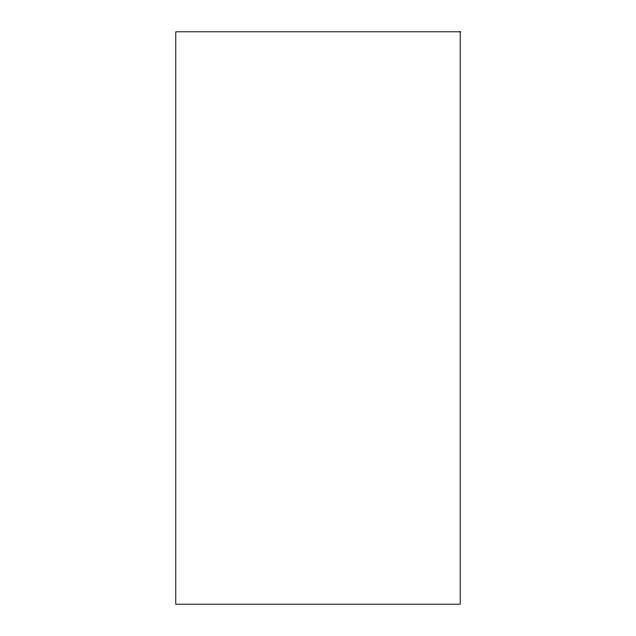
<?xml version="1.0" encoding="UTF-8"?>
<svg xmlns="http://www.w3.org/2000/svg" width="636" height="636" viewBox="0 0 636 636"><rect width="100%" height="100%" fill="white"/><g stroke="black" fill="none" stroke-linecap="round" stroke-linejoin="round"><path stroke-width="0.95" d="M460.218 31.8L175.782 31.8L175.782 604.2L460.218 604.2L460.218 31.8"/></g></svg>
